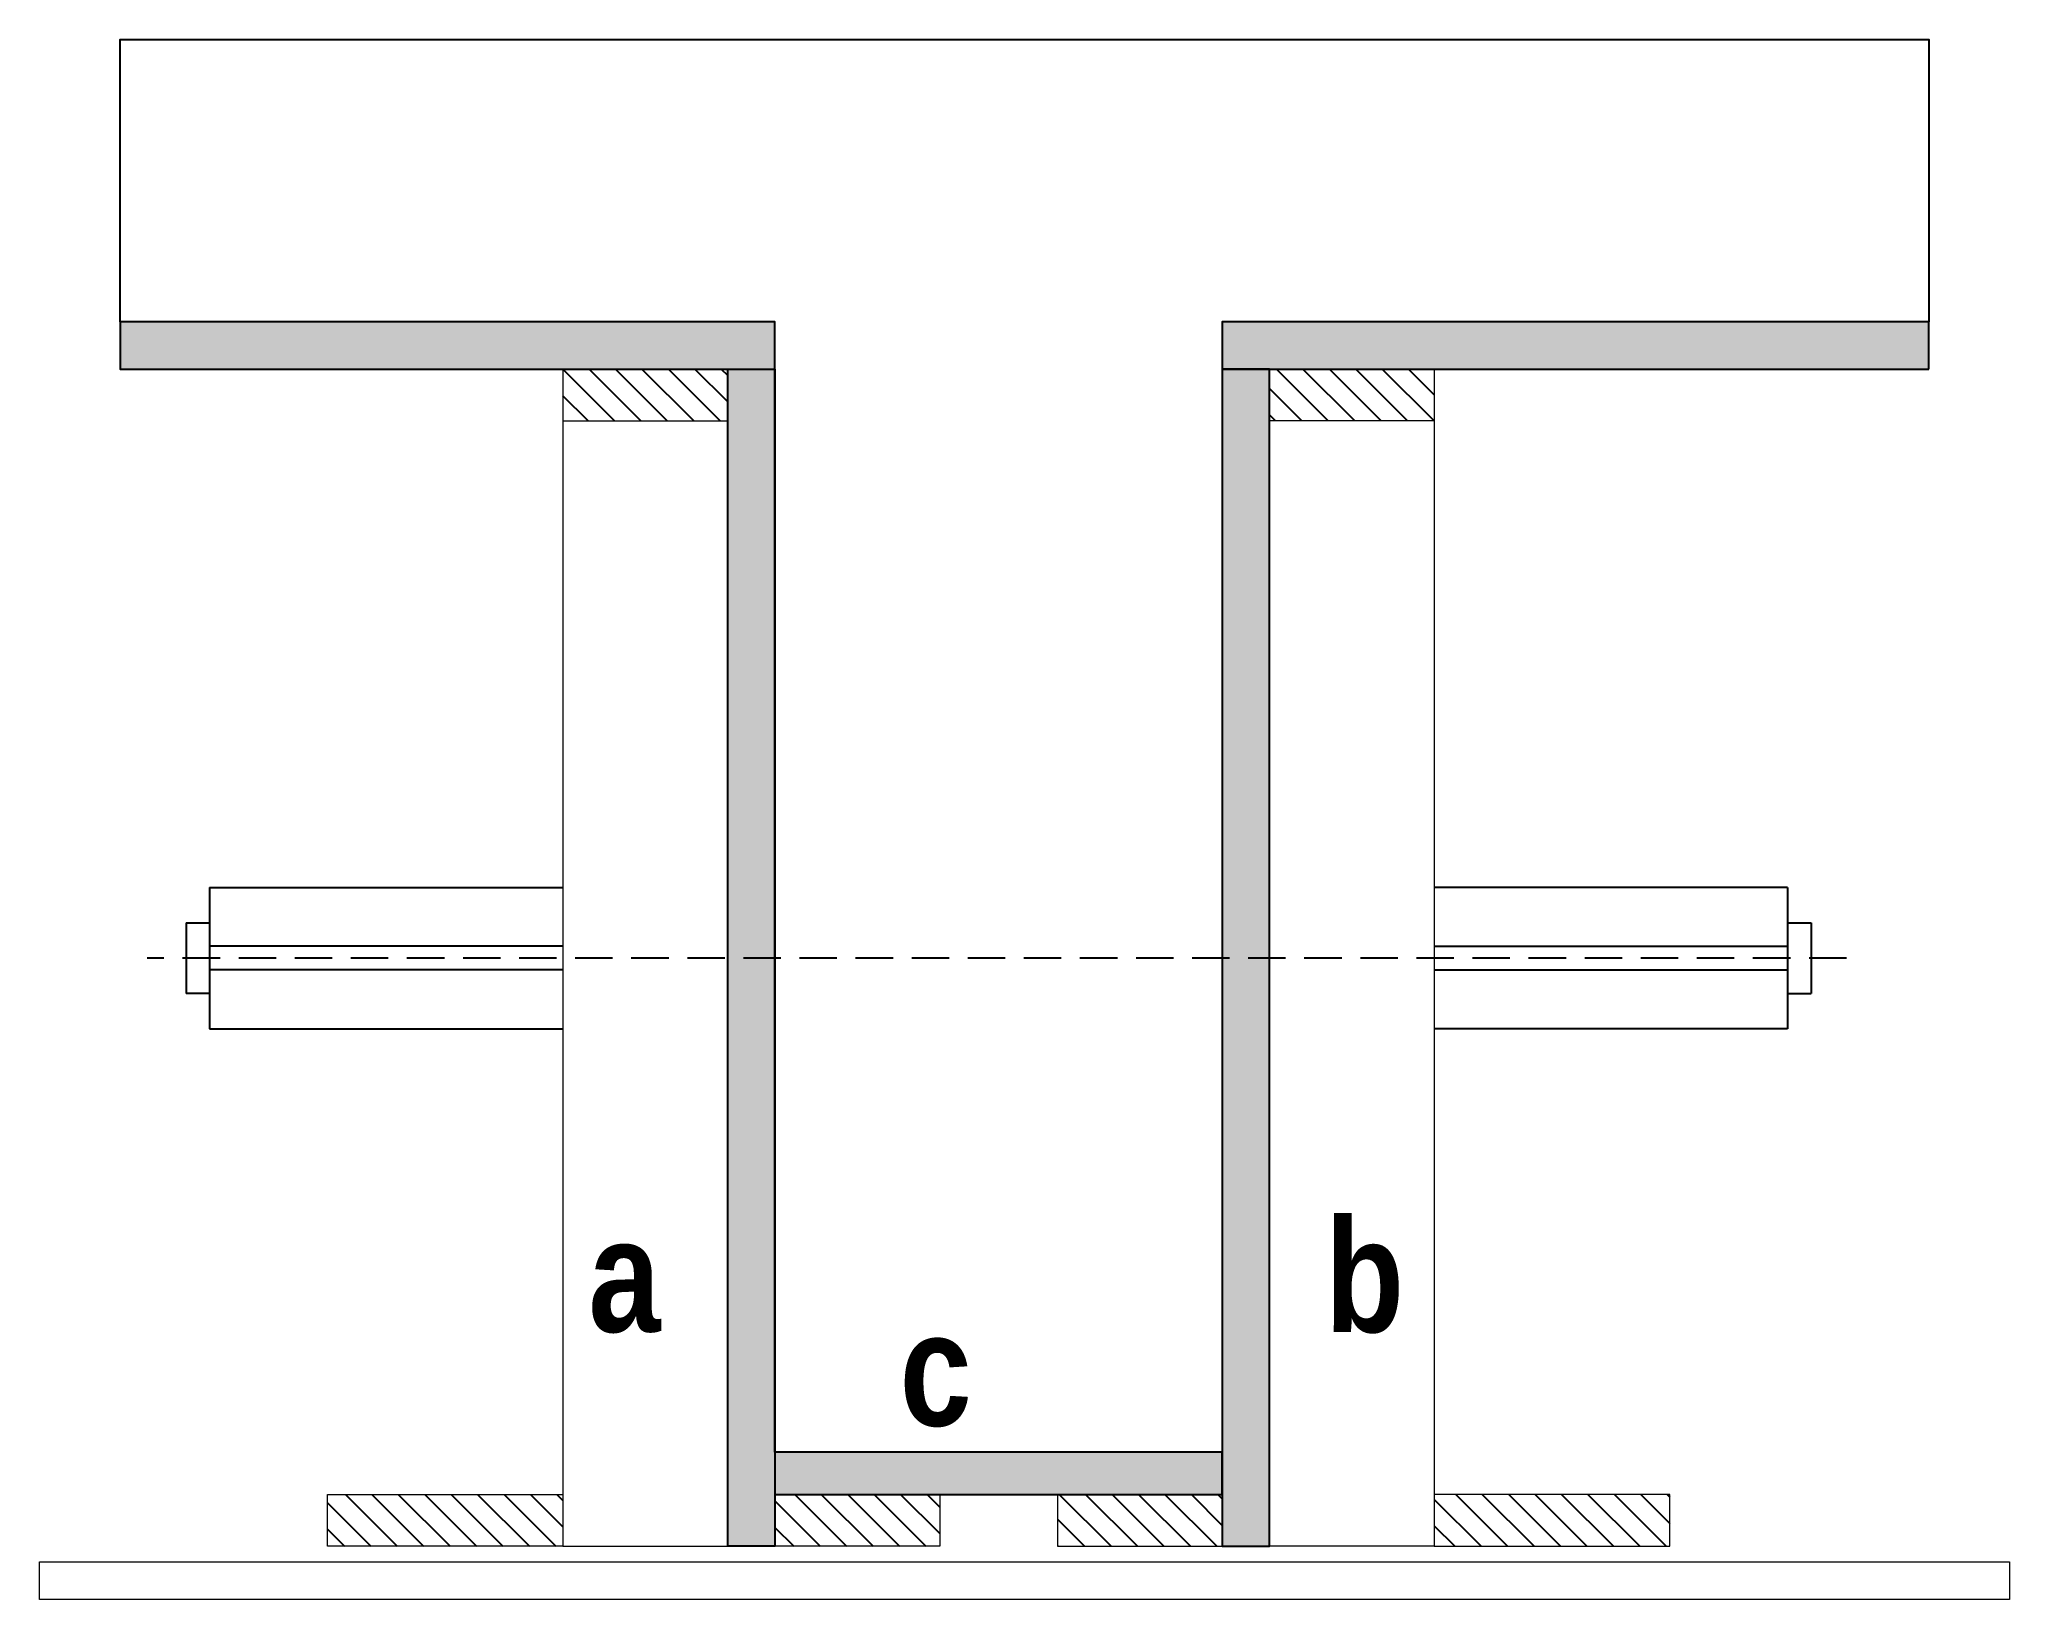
# Model space of a CAD drawing. Header units: millimetres. Extents: x 3356 to 3523, y 3272 to 3404.
import ezdxf

# ---------------------------------------------------------------- set-up
doc = ezdxf.new("R2010")
doc.units = ezdxf.units.MM
doc.linetypes.add('HIDDEN', pattern=[9.525, 6.35, -3.175])
for name, color, linetype, lineweight in [('CONCRETO', 251, 'Continuous', 25), ('Madeira', 126, 'Continuous', 18), ('SCO-___-LAJ', 2, 'Continuous', 0)]:
    doc.layers.add(name, color=color, linetype=linetype, lineweight=lineweight)
for name, color, linetype in [('detalhes', 4, 'Continuous'), ('Hachura', 253, 'Continuous'), ('Painéis', 200, 'Continuous'), ('TENSOR', 3, 'Continuous')]:
    doc.layers.add(name, color=color, linetype=linetype)
doc.styles.add('TECNICA', font='techb___.ttf', dxfattribs={"height": 10})
pattern_1 = [(315, (26374.9222, -4953.2992), (1.12253202, 1.12253202), [])]

msp = doc.modelspace()

# ---------------------------------------------------------------- hatches: boundary and pattern name
at = {"layer": 'Hachura'}
h = msp.add_hatch(color=256, dxfattribs=at)
h.dxf.hatch_style = 1
h.paths.add_polyline_path([(3418.3, 3376.34), (3418.3, 3380.34), (3362.7, 3380.34), (3362.7, 3376.34)])
h = msp.add_hatch(color=256, dxfattribs=at)
h.dxf.hatch_style = 1
h.paths.add_polyline_path([(3516.3, 3376.34), (3516.3, 3380.34), (3456.3, 3380.34), (3456.3, 3376.34)])
h = msp.add_hatch(dxfattribs=at)
h.set_pattern_fill('ANSI31', color=256, scale=0.5, angle=270, style=0)
h.set_pattern_definition([(315, (26374.9222, -4931.2992), (1.12253202, 1.12253202), [])])
h.paths.add_polyline_path([(3414.3, 3371.94), (3414.3, 3376.34), (3400.3, 3376.34), (3400.3, 3371.94)])
h = msp.add_hatch(color=256, dxfattribs=at)
h.dxf.hatch_style = 1
h.paths.add_polyline_path([(3414.3, 3376.34), (3418.3, 3376.34), (3418.3, 3276.34), (3414.3, 3276.34)])
h = msp.add_hatch(color=256, dxfattribs=at)
h.dxf.hatch_style = 1
h.paths.add_polyline_path([(3460.3, 3376.34), (3456.3, 3376.34), (3456.3, 3276.34), (3460.3, 3276.34)])
h = msp.add_hatch(dxfattribs=at)
h.set_pattern_fill('ANSI31', color=256, scale=0.5, angle=270, style=0)
h.set_pattern_definition([(315, (26374.9222, -4931.2992), (1.12253202, 1.12253202), [])])
h.paths.add_polyline_path([(3460.3, 3371.94), (3460.3, 3376.34), (3474.3, 3376.34), (3474.3, 3371.94)])
h = msp.add_hatch(color=256, dxfattribs=at)
h.dxf.hatch_style = 1
h.paths.add_polyline_path([(3456.3, 3280.74), (3456.3, 3284.34), (3418.3, 3284.34), (3418.3, 3280.74)])
h = msp.add_hatch(dxfattribs=at)
h.set_pattern_fill('ANSI31', color=256, scale=0.5, angle=270, style=0)
h.set_pattern_definition([(315, (26374.9222, -4953.2992), (1.12253202, 1.12253202), [])])
h.paths.add_polyline_path([(3380.3, 3276.34), (3380.3, 3280.74), (3400.3, 3280.74), (3400.3, 3276.34)])
h = msp.add_hatch(dxfattribs=at)
h.set_pattern_fill('ANSI31', color=256, scale=0.5, angle=270, style=0)
h.set_pattern_definition(pattern_1)
h.paths.add_polyline_path([(3418.3, 3276.34), (3418.3, 3280.74), (3432.3, 3280.74), (3432.3, 3276.34)])
h = msp.add_hatch(dxfattribs=at)
h.set_pattern_fill('ANSI31', color=256, scale=0.5, angle=270, style=0)
h.set_pattern_definition(pattern_1)
h.paths.add_polyline_path([(3456.3, 3276.34), (3456.3, 3280.74), (3442.3, 3280.74), (3442.3, 3276.34)])
h = msp.add_hatch(dxfattribs=at)
h.set_pattern_fill('ANSI31', color=256, scale=0.5, angle=270, style=0)
h.set_pattern_definition(pattern_1)
h.paths.add_polyline_path([(3494.3, 3276.34), (3494.3, 3280.74), (3474.3, 3280.74), (3474.3, 3276.34)])

# ---------------------------------------------------------------- linework, layer by layer
at = {"ltscale": 3}
for p, q in [((3370.3, 3332.31), (3370.3, 3320.31)), ((3370.3, 3332.31), (3400.3, 3332.31)), ((3504.3, 3332.31), (3474.3, 3332.31)), ((3504.3, 3332.31), (3504.3, 3320.31)), ((3368.3, 3329.31), (3368.3, 3323.31)), ((3368.3, 3329.31), (3370.3, 3329.31)), ((3504.3, 3329.31), (3506.3, 3329.31)), ((3506.3, 3329.31), (3506.3, 3323.31)), ((3400.3, 3327.31), (3370.3, 3327.31)), ((3474.3, 3327.31), (3504.3, 3327.31)), ((3400.3, 3325.31), (3370.3, 3325.31)), ((3474.3, 3325.31), (3504.3, 3325.31)), ((3370.3, 3323.31), (3368.3, 3323.31)), ((3504.3, 3323.31), (3506.3, 3323.31)), ((3370.3, 3320.31), (3400.3, 3320.31)), ((3504.3, 3320.31), (3474.3, 3320.31))]:
    msp.add_line(p, q, dxfattribs=at)
at = {"layer": 'CONCRETO'}
msp.add_lwpolyline([(3362.7, 3380.34), (3362.7, 3404.34), (3516.3, 3404.34), (3516.3, 3380.34), (3456.3, 3380.34), (3456.3, 3284.34), (3418.3, 3284.34), (3418.3, 3380.34)], close=True, dxfattribs=at)
at = {"layer": 'Madeira'}
for points in [[(3414.3, 3371.94), (3414.3, 3376.34), (3400.3, 3376.34), (3400.3, 3371.94)], [(3414.3, 3376.34), (3400.3, 3376.34), (3400.3, 3276.34), (3414.3, 3276.34)], [(3460.3, 3371.94), (3460.3, 3376.34), (3474.3, 3376.34), (3474.3, 3371.94)], [(3460.3, 3376.34), (3474.3, 3376.34), (3474.3, 3276.34), (3460.3, 3276.34)], [(3380.3, 3276.34), (3380.3, 3280.74), (3400.3, 3280.74), (3400.3, 3276.34)], [(3418.3, 3276.34), (3418.3, 3280.74), (3432.3, 3280.74), (3432.3, 3276.34)], [(3456.3, 3276.34), (3456.3, 3280.74), (3442.3, 3280.74), (3442.3, 3276.34)], [(3494.3, 3276.34), (3494.3, 3280.74), (3474.3, 3280.74), (3474.3, 3276.34)]]:
    msp.add_lwpolyline(points, close=True, dxfattribs=at)
at = {"layer": 'Painéis'}
for points in [[(3418.3, 3376.34), (3418.3, 3380.34), (3362.7, 3380.34), (3362.7, 3376.34)], [(3516.3, 3376.34), (3516.3, 3380.34), (3456.3, 3380.34), (3456.3, 3376.34)], [(3414.3, 3376.34), (3418.3, 3376.34), (3418.3, 3276.34), (3414.3, 3276.34)], [(3460.3, 3376.34), (3456.3, 3376.34), (3456.3, 3276.34), (3460.3, 3276.34)], [(3456.3, 3280.74), (3456.3, 3284.34), (3418.3, 3284.34), (3418.3, 3280.74)]]:
    msp.add_lwpolyline(points, close=True, dxfattribs=at)
at = {"layer": 'SCO-___-LAJ', "color": 1}
msp.add_lwpolyline([(3355.85, 3275.01), (3523.15, 3275.01), (3523.15, 3271.81), (3355.85, 3271.81)], close=True, dxfattribs=at)
at = {"layer": 'TENSOR', "linetype": 'HIDDEN', "ltscale": 0.5}
msp.add_line((3509.3, 3326.31), (3365, 3326.31), dxfattribs=at)

# ---------------------------------------------------------------- texts
at = {"layer": 'detalhes', "style": 'TECNICA'}
for s, p in [('b', (3465.02, 3294.53)), ('a', (3402.47, 3294.55)), ('c', (3428.9, 3286.58))]:
    msp.add_text(s, height=9.6, dxfattribs=at).set_placement(p)

doc.saveas('drawing.dxf')
